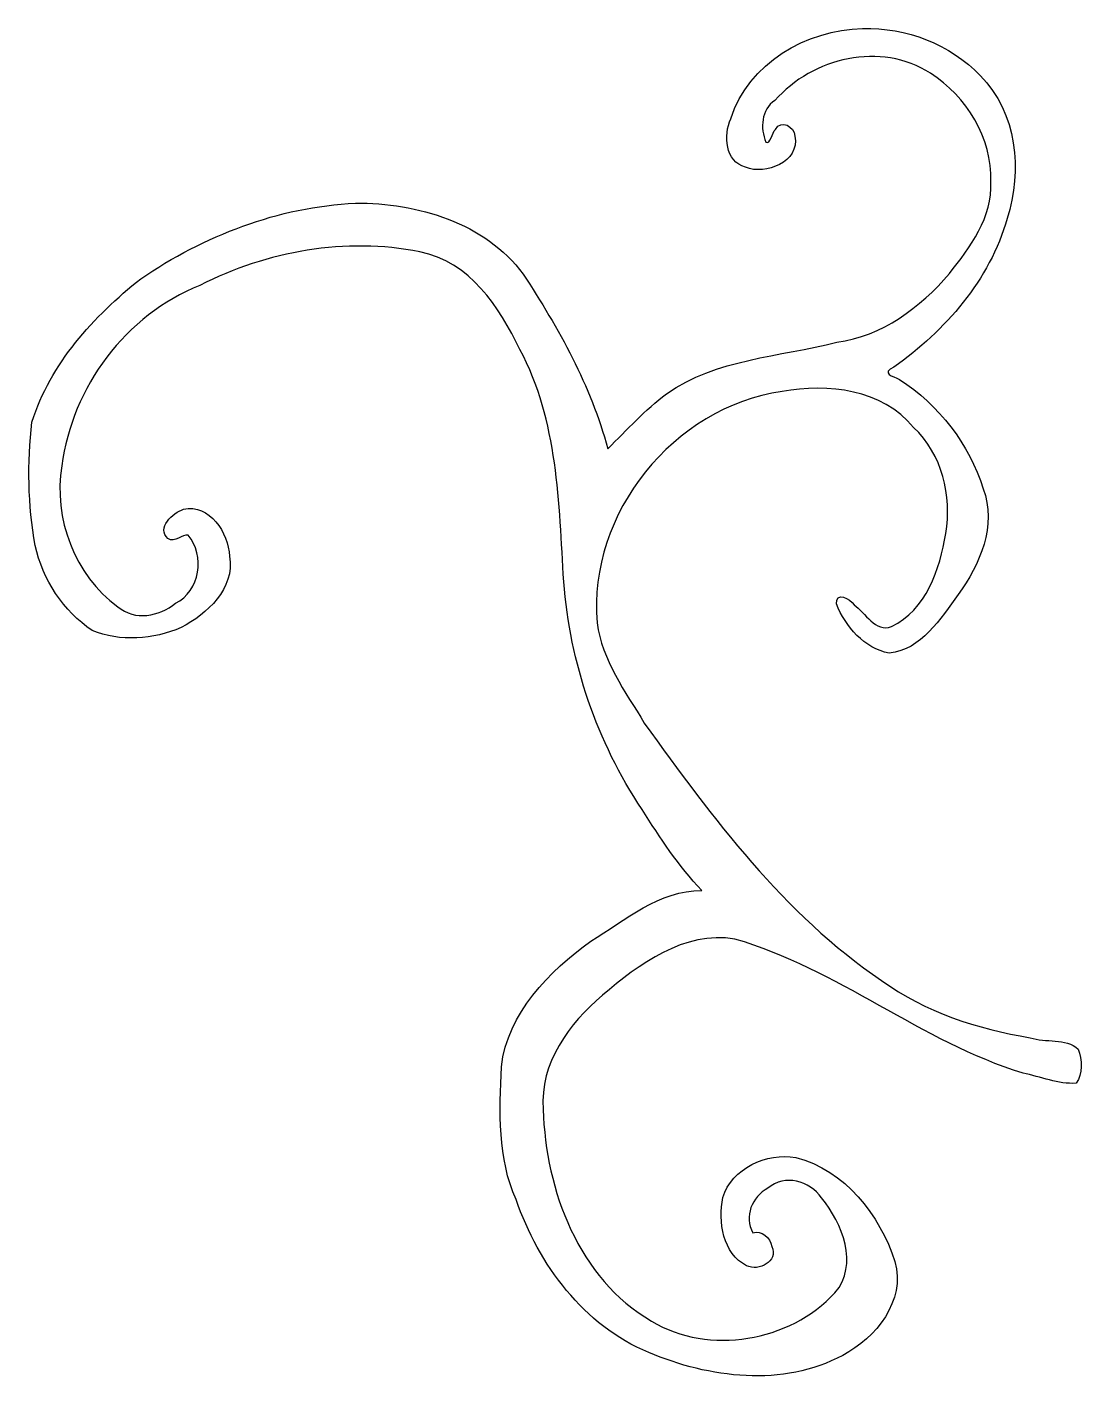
# Model space of a CAD drawing. Header units: centimetres. Extents: x -7.2 to 3.1, y -11.6 to 1.5.
import ezdxf

# ---------------------------------------------------------------- set-up
doc = ezdxf.new("R2010")
doc.units = ezdxf.units.CM
doc.header["$MEASUREMENT"] = 0
doc.layers.add('Layer 1', color=7, linetype='Continuous')

msp = doc.modelspace()

# ---------------------------------------------------------------- linework, layer by layer
at = {"layer": 'Layer 1'}
msp.add_open_spline([(0.91612, 1.5321), (0.36802, 1.52256), (-0.18811, 1.19599), (-0.36298, 0.65898), (-0.36298, 0.65898), (-0.43336, 0.49563), (-0.41815, 0.24692), (-0.21993, 0.18769), (-0.21993, 0.18769), (-0.02394, 0.10969), (0.30823, 0.2408), (0.2588, 0.48948), (0.2588, 0.48948), (0.25288, 0.5844), (0.12655, 0.65552), (0.07111, 0.55563), (0.07111, 0.55563), (0.03772, 0.52748), (0.02051, 0.40286), (-0.0215, 0.4316), (-0.0215, 0.4316), (-0.07771, 0.56682), (-0.07006, 0.74636), (0.06615, 0.83592), (0.06615, 0.83592), (0.42899, 1.25024), (1.0946, 1.41131), (1.57344, 1.09885), (1.57344, 1.09885), (1.92482, 0.87253), (2.17494, 0.474), (2.15994, 0.04715), (2.15994, 0.04715), (2.1798, -0.29477), (1.95631, -0.58705), (1.75837, -0.84311), (1.75837, -0.84311), (1.47459, -1.17109), (1.1061, -1.44986), (0.6662, -1.50715), (0.6662, -1.50715), (0.11179, -1.64966), (-0.50638, -1.66903), (-0.98475, -2.00835), (-0.98475, -2.00835), (-1.19425, -2.16224), (-1.36707, -2.35936), (-1.55525, -2.54), (-1.55525, -2.54), (-1.71962, -1.93072), (-2.03083, -1.37234), (-2.37587, -0.8474), (-2.37587, -0.8474), (-2.7445, -0.35093), (-3.40313, -0.15418), (-4.00264, -0.15949), (-4.00264, -0.15949), (-4.74827, -0.19585), (-5.47245, -0.47427), (-6.08376, -0.89297), (-6.08376, -0.89297), (-6.54172, -1.25569), (-6.96136, -1.71592), (-7.13879, -2.28203), (-7.13879, -2.28203), (-7.18523, -2.67717), (-7.1785, -3.08599), (-7.1082, -3.47762), (-7.1082, -3.47762), (-7.03548, -3.80785), (-6.83484, -4.11602), (-6.55505, -4.30196), (-6.55505, -4.30196), (-6.28612, -4.41695), (-5.95785, -4.38862), (-5.69185, -4.27467), (-5.69185, -4.27467), (-5.44165, -4.14231), (-5.1699, -3.89774), (-5.22221, -3.58262), (-5.22221, -3.58262), (-5.23647, -3.35912), (-5.41346, -3.06763), (-5.67035, -3.12787), (-5.67035, -3.12787), (-5.77346, -3.15754), (-5.93288, -3.3121), (-5.82001, -3.41064), (-5.82001, -3.41064), (-5.75071, -3.45753), (-5.68161, -3.36517), (-5.6257, -3.3784), (-5.6257, -3.3784), (-5.45445, -3.57593), (-5.50924, -3.92093), (-5.74642, -4.03903), (-5.74642, -4.03903), (-5.90787, -4.16486), (-6.13833, -4.21391), (-6.30783, -4.0721), (-6.30783, -4.0721), (-6.72412, -3.7647), (-6.93512, -3.21645), (-6.84857, -2.70536), (-6.84857, -2.70536), (-6.75146, -1.9432), (-6.23003, -1.24322), (-5.50979, -0.95654), (-5.50979, -0.95654), (-4.85849, -0.62492), (-4.09642, -0.48855), (-3.37757, -0.63169), (-3.37757, -0.63169), (-2.8936, -0.72687), (-2.60598, -1.16527), (-2.40771, -1.5784), (-2.40771, -1.5784), (-2.03536, -2.26976), (-2.03016, -3.06586), (-1.98189, -3.82984), (-1.98189, -3.82984), (-1.92048, -4.61642), (-1.66161, -5.38156), (-1.22236, -6.03701), (-1.22236, -6.03701), (-1.04795, -6.31387), (-0.86961, -6.58536), (-0.6441, -6.82294), (-0.6441, -6.82294), (-1.05522, -6.82116), (-1.38862, -7.11199), (-1.71919, -7.3143), (-1.71919, -7.3143), (-2.1243, -7.6074), (-2.52847, -8.01101), (-2.5863, -8.53281), (-2.5863, -8.53281), (-2.60548, -8.96514), (-2.62497, -9.41835), (-2.44409, -9.81935), (-2.44409, -9.81935), (-2.22282, -10.45248), (-1.79149, -11.03937), (-1.15755, -11.3035), (-1.15755, -11.3035), (-0.57199, -11.54811), (0.14416, -11.64435), (0.72264, -11.32995), (0.72264, -11.32995), (1.04438, -11.1621), (1.33541, -10.80245), (1.22949, -10.42128), (1.22949, -10.42128), (1.08335, -9.96838), (0.7446, -9.53233), (0.26789, -9.4109), (0.26789, -9.4109), (-0.01219, -9.3624), (-0.35467, -9.5167), (-0.43904, -9.80033), (-0.43904, -9.80033), (-0.48793, -10.03247), (-0.43891, -10.34515), (-0.20919, -10.46096), (-0.20919, -10.46096), (-0.08997, -10.51841), (0.09979, -10.42093), (0.03555, -10.2741), (0.03555, -10.2741), (0.02057, -10.18822), (-0.06748, -10.11304), (-0.148, -10.14098), (-0.148, -10.14098), (-0.23816, -9.98568), (-0.15623, -9.79279), (-0.00248, -9.70855), (-0.00248, -9.70855), (0.16092, -9.56989), (0.40355, -9.63771), (0.51842, -9.80364), (0.51842, -9.80364), (0.72038, -10.04964), (0.88018, -10.4492), (0.64823, -10.72389), (0.64823, -10.72389), (0.20904, -11.19542), (-0.57031, -11.33628), (-1.13192, -10.99757), (-1.13192, -10.99757), (-1.83849, -10.58543), (-2.15689, -9.73099), (-2.18199, -8.9454), (-2.18199, -8.9454), (-2.21482, -8.49571), (-1.93115, -8.1141), (-1.60575, -7.83951), (-1.60575, -7.83951), (-1.25659, -7.53917), (-0.8123, -7.21243), (-0.32329, -7.29423), (-0.32329, -7.29423), (0.67044, -7.58004), (1.48664, -8.29049), (2.47137, -8.59482), (2.47137, -8.59482), (2.64148, -8.62665), (2.81715, -8.70547), (2.98731, -8.69156), (2.98731, -8.69156), (3.05121, -8.6055), (3.04672, -8.46042), (3.00633, -8.36249), (3.00633, -8.36249), (2.8842, -8.24894), (2.69097, -8.30262), (2.54165, -8.25087), (2.54165, -8.25087), (2.02764, -8.16524), (1.52545, -8.00236), (1.0993, -7.69674), (1.0993, -7.69674), (0.15302, -7.05204), (-0.53965, -6.12005), (-1.20086, -5.20083), (-1.20086, -5.20083), (-1.38449, -4.89572), (-1.61184, -4.58884), (-1.6587, -4.22767), (-1.6587, -4.22767), (-1.74737, -3.16641), (-0.91786, -2.13818), (0.13477, -1.9852), (0.13477, -1.9852), (0.58232, -1.90347), (1.10609, -1.96528), (1.40973, -2.33412), (1.40973, -2.33412), (1.68838, -2.59616), (1.78391, -2.99353), (1.72227, -3.36269), (1.72227, -3.36269), (1.66596, -3.70626), (1.53271, -4.10562), (1.19559, -4.26393), (1.19559, -4.26393), (1.04092, -4.32801), (0.93983, -4.12698), (0.83305, -4.05329), (0.83305, -4.05329), (0.79831, -3.99085), (0.65239, -3.92227), (0.66229, -4.04564), (0.66229, -4.04564), (0.75052, -4.26319), (0.93257, -4.48056), (1.17326, -4.52107), (1.17326, -4.52107), (1.48717, -4.49307), (1.67148, -4.18532), (1.84299, -3.95469), (1.84299, -3.95469), (2.05504, -3.66331), (2.21818, -3.28528), (2.08525, -2.92778), (2.08525, -2.92778), (1.94958, -2.49696), (1.65479, -2.11448), (1.27496, -1.86862), (1.27496, -1.86862), (1.20645, -1.83711), (1.0948, -1.80872), (1.21763, -1.75006), (1.21763, -1.75006), (1.72002, -1.39379), (2.14697, -0.90805), (2.31841, -0.3084), (2.31841, -0.3084), (2.46559, 0.15778), (2.41602, 0.71731), (2.05631, 1.07652), (2.05631, 1.07652), (1.76657, 1.38388), (1.33733, 1.54592), (0.91612, 1.5321)], degree=3, knots=[0, 0, 0, 0, 0.01388889, 0.01388889, 0.01388889, 0.01388889, 0.02777778, 0.02777778, 0.02777778, 0.02777778, 0.04166667, 0.04166667, 0.04166667, 0.04166667, 0.05555556, 0.05555556, 0.05555556, 0.05555556, 0.06944444, 0.06944444, 0.06944444, 0.06944444, 0.08333333, 0.08333333, 0.08333333, 0.08333333, 0.09722222, 0.09722222, 0.09722222, 0.09722222, 0.11111111, 0.11111111, 0.11111111, 0.11111111, 0.125, 0.125, 0.125, 0.125, 0.13888889, 0.13888889, 0.13888889, 0.13888889, 0.15277778, 0.15277778, 0.15277778, 0.15277778, 0.16666667, 0.16666667, 0.16666667, 0.16666667, 0.18055556, 0.18055556, 0.18055556, 0.18055556, 0.19444444, 0.19444444, 0.19444444, 0.19444444, 0.20833333, 0.20833333, 0.20833333, 0.20833333, 0.22222222, 0.22222222, 0.22222222, 0.22222222, 0.23611111, 0.23611111, 0.23611111, 0.23611111, 0.25, 0.25, 0.25, 0.25, 0.26388889, 0.26388889, 0.26388889, 0.26388889, 0.27777778, 0.27777778, 0.27777778, 0.27777778, 0.29166667, 0.29166667, 0.29166667, 0.29166667, 0.30555556, 0.30555556, 0.30555556, 0.30555556, 0.31944444, 0.31944444, 0.31944444, 0.31944444, 0.33333333, 0.33333333, 0.33333333, 0.33333333, 0.34722222, 0.34722222, 0.34722222, 0.34722222, 0.36111111, 0.36111111, 0.36111111, 0.36111111, 0.375, 0.375, 0.375, 0.375, 0.38888889, 0.38888889, 0.38888889, 0.38888889, 0.40277778, 0.40277778, 0.40277778, 0.40277778, 0.41666667, 0.41666667, 0.41666667, 0.41666667, 0.43055556, 0.43055556, 0.43055556, 0.43055556, 0.44444444, 0.44444444, 0.44444444, 0.44444444, 0.45833333, 0.45833333, 0.45833333, 0.45833333, 0.47222222, 0.47222222, 0.47222222, 0.47222222, 0.48611111, 0.48611111, 0.48611111, 0.48611111, 0.5, 0.5, 0.5, 0.5, 0.51388889, 0.51388889, 0.51388889, 0.51388889, 0.52777778, 0.52777778, 0.52777778, 0.52777778, 0.54166667, 0.54166667, 0.54166667, 0.54166667, 0.55555556, 0.55555556, 0.55555556, 0.55555556, 0.56944444, 0.56944444, 0.56944444, 0.56944444, 0.58333333, 0.58333333, 0.58333333, 0.58333333, 0.59722222, 0.59722222, 0.59722222, 0.59722222, 0.61111111, 0.61111111, 0.61111111, 0.61111111, 0.625, 0.625, 0.625, 0.625, 0.63888889, 0.63888889, 0.63888889, 0.63888889, 0.65277778, 0.65277778, 0.65277778, 0.65277778, 0.66666667, 0.66666667, 0.66666667, 0.66666667, 0.68055556, 0.68055556, 0.68055556, 0.68055556, 0.69444444, 0.69444444, 0.69444444, 0.69444444, 0.70833333, 0.70833333, 0.70833333, 0.70833333, 0.72222222, 0.72222222, 0.72222222, 0.72222222, 0.73611111, 0.73611111, 0.73611111, 0.73611111, 0.75, 0.75, 0.75, 0.75, 0.76388889, 0.76388889, 0.76388889, 0.76388889, 0.77777778, 0.77777778, 0.77777778, 0.77777778, 0.79166667, 0.79166667, 0.79166667, 0.79166667, 0.80555556, 0.80555556, 0.80555556, 0.80555556, 0.81944444, 0.81944444, 0.81944444, 0.81944444, 0.83333333, 0.83333333, 0.83333333, 0.83333333, 0.84722222, 0.84722222, 0.84722222, 0.84722222, 0.86111111, 0.86111111, 0.86111111, 0.86111111, 0.875, 0.875, 0.875, 0.875, 0.88888889, 0.88888889, 0.88888889, 0.88888889, 0.90277778, 0.90277778, 0.90277778, 0.90277778, 0.91666667, 0.91666667, 0.91666667, 0.91666667, 0.93055556, 0.93055556, 0.93055556, 0.93055556, 0.94444444, 0.94444444, 0.94444444, 0.94444444, 0.95833333, 0.95833333, 0.95833333, 0.95833333, 0.97222222, 0.97222222, 0.97222222, 0.97222222, 1, 1, 1, 1], dxfattribs=at)

doc.saveas('drawing.dxf')
